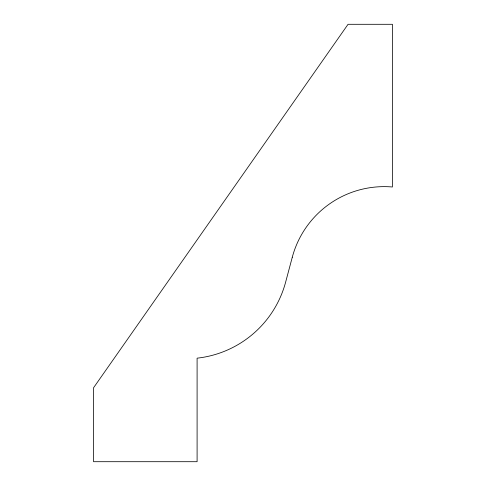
<?xml version="1.0" encoding="UTF-8"?>
<svg xmlns="http://www.w3.org/2000/svg" width="486" height="486" viewBox="0 0 486 486"><rect width="100%" height="100%" fill="white"/><g stroke="black" fill="none" stroke-linecap="round" stroke-linejoin="round"><path stroke-width="0.73" d="M292.274 257.252L285.64 282.111A103.342 103.342 0 0 1 197.097 358.17L197.097 461.7L93.567 461.7L93.567 387.749L348.061 24.3L392.433 24.3L392.433 186.989A95.171 95.171 0 0 0 292.274 257.252"/></g></svg>
